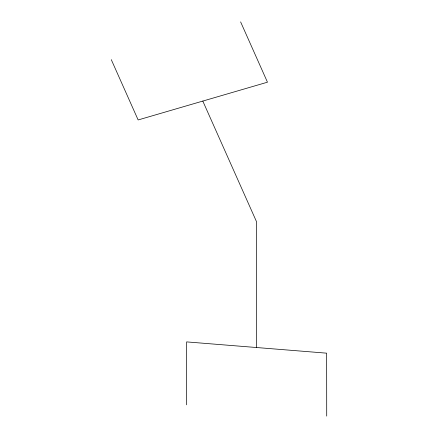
<?xml version="1.0" encoding="UTF-8"?>
<svg xmlns="http://www.w3.org/2000/svg" width="438" height="438" viewBox="0 0 438 438"><rect width="100%" height="100%" fill="white"/><g stroke="black" fill="none" stroke-linecap="round" stroke-linejoin="round"><path stroke-width="0.66" d="M240.615 21.9L267.465 82.196L138.14 119.952L111.285 59.656M202.805 101.074L256.509 221.672L256.635 347.531M326.715 416.1L326.655 353.17L186.615 341.897L186.676 404.832"/></g></svg>
